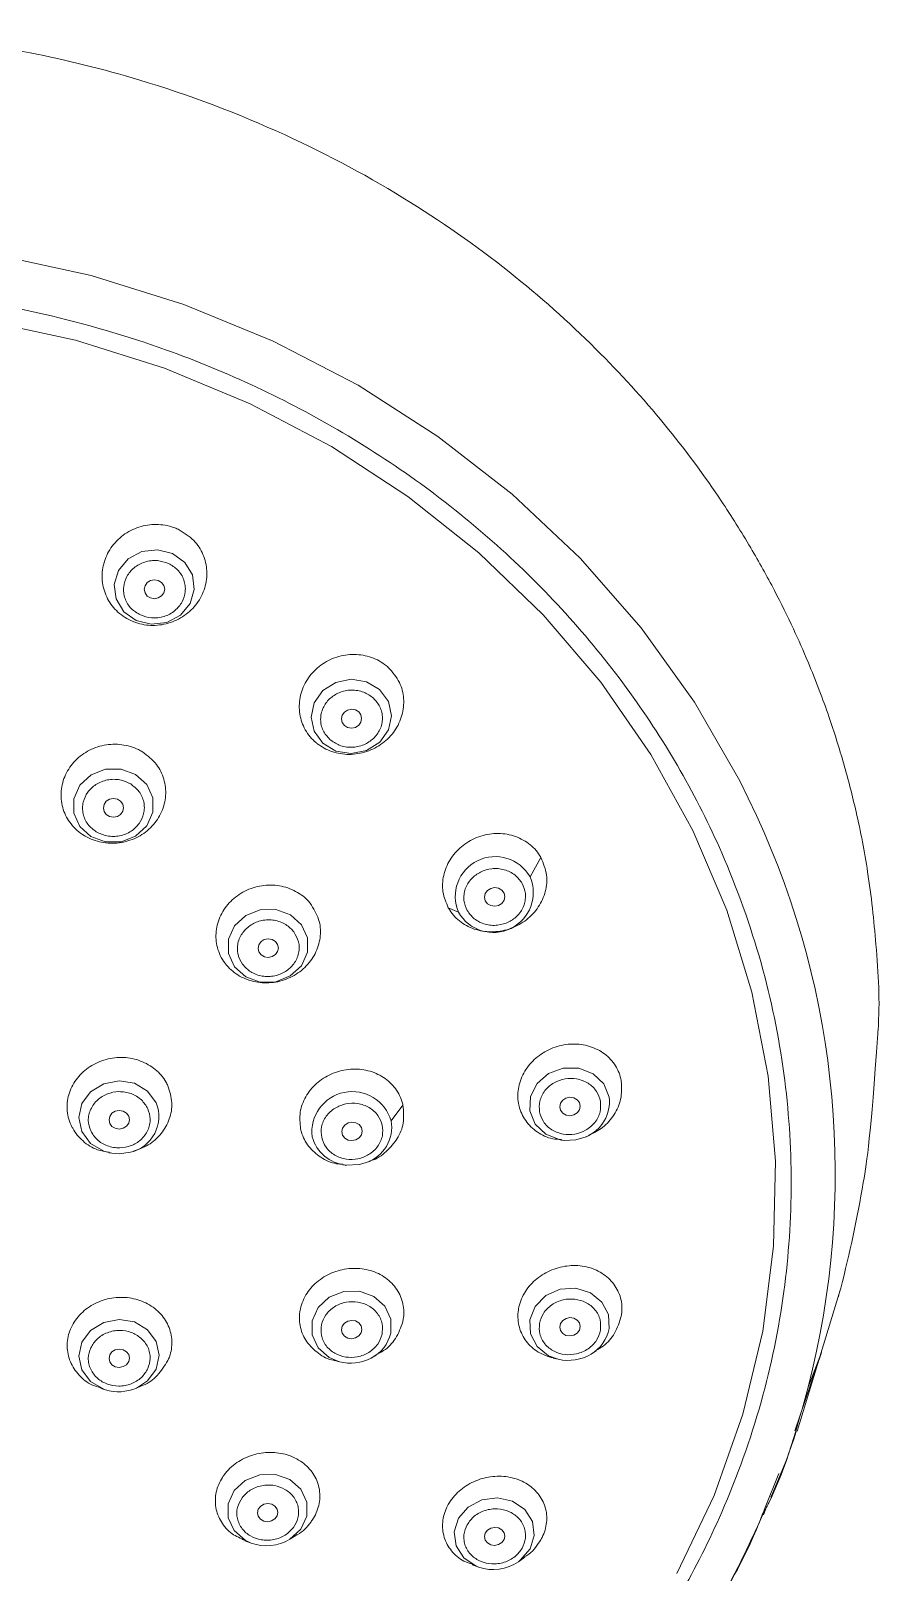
# Model space of a CAD drawing. Extents: x 1522 to 1942, y -990 to -693.
# Drawn here: x 1720.5 to 1727.18, y -753.17 to -741.05 of the extents above; entities that cross this region are included whole.
import ezdxf

# ---------------------------------------------------------------- set-up
doc = ezdxf.new("R2010")
doc.units = 0
doc.header["$LTSCALE"] = 7
doc.header["$MEASUREMENT"] = 0
doc.layers.get('0').update_dxf_attribs({"color": 2, "linetype": 'CONTINUOUS'})

msp = doc.modelspace()

# ---------------------------------------------------------------- linework, layer by layer
at = {"color": 7, "linetype": 'Continuous', "lineweight": 15}
for p, q in [((1724.425, -747.707), (1724.51, -747.555)), ((1723.782, -747.95), (1723.863, -747.985)), ((1723.332, -749.626), (1723.426, -749.503)), ((1724.671, -749.777), (1724.696, -749.779)), ((1724.865, -749.751), (1724.89, -749.74)), ((1721.115, -749.877), (1721.137, -749.88)), ((1721.285, -749.872), (1721.307, -749.866)), ((1723.137, -749.954), (1723.161, -749.945)), ((1722.952, -749.971), (1722.976, -749.974)), ((1722.978, -749.979), (1722.974, -749.971)), ((1726.524, -752.065), (1726.862, -750.958)), ((1722.887, -751.51), (1722.926, -751.52)), ((1723.177, -751.49), (1723.216, -751.47)), ((1724.606, -751.491), (1724.646, -751.5)), ((1724.904, -751.459), (1724.945, -751.435)), ((1726.609, -751.719), (1726.716, -751.447)), ((1721.05, -751.729), (1721.088, -751.741)), ((1721.331, -751.727), (1721.37, -751.71)), ((1726.272, -752.667), (1726.379, -752.399)), ((1726.258, -752.723), (1726.277, -752.677)), ((1722.184, -752.927), (1722.233, -752.946)), ((1722.536, -752.916), (1722.585, -752.886)), ((1724.333, -753.092), (1724.384, -753.056)), ((1723.97, -753.117), (1724.021, -753.135))]:
    msp.add_line(p, q, dxfattribs=at)
at = {"color": 8, "linetype": 'Continuous', "lineweight": 15}
for p, q in [((1726.716, -751.447), (1726.505, -752.064)), ((1726.255, -752.722), (1726.284, -752.663)), ((1722.623, -752.837), (1722.536, -752.916))]:
    msp.add_line(p, q, dxfattribs=at)
at = {"color": 7, "linetype": 'Continuous', "lineweight": 15, "flags": 128}
for points in [[(1720.227, -742.814), (1720.976, -742.978), (1721.704, -743.205), (1722.405, -743.493), (1723.073, -743.841), (1723.701, -744.243), (1724.285, -744.698), (1724.818, -745.201), (1725.297, -745.748), (1725.716, -746.332), (1726.072, -746.951), (1726.205, -747.225)], [(1725.578, -753.186), (1725.871, -752.571), (1726.097, -751.933), (1726.253, -751.278), (1726.339, -750.612), (1726.353, -749.942), (1726.296, -749.274), (1726.168, -748.614), (1725.971, -747.968), (1725.705, -747.343), (1725.374, -746.743), (1724.98, -746.176), (1724.528, -745.645), (1724.022, -745.157), (1723.465, -744.715), (1722.864, -744.323), (1722.225, -743.986), (1721.552, -743.706), (1720.852, -743.487), (1720.133, -743.33), (1719.4, -743.236), (1718.66, -743.206)], [(1721.614, -745.163), (1721.711, -745.233), (1721.772, -745.332), (1721.786, -745.446), (1721.753, -745.557), (1721.677, -745.648), (1721.569, -745.705), (1721.447, -745.72), (1721.328, -745.691), (1721.231, -745.621), (1721.171, -745.521), (1721.156, -745.408), (1721.19, -745.297), (1721.266, -745.206), (1721.373, -745.149), (1721.496, -745.134), (1721.614, -745.163)], [(1721.473, -745.519), (1721.503, -745.513), (1721.529, -745.496), (1721.547, -745.472), (1721.553, -745.443), (1721.547, -745.415), (1721.529, -745.391), (1721.503, -745.375), (1721.473, -745.37), (1721.442, -745.376), (1721.416, -745.392), (1721.399, -745.417), (1721.393, -745.445), (1721.399, -745.474), (1721.416, -745.498), (1721.442, -745.513), (1721.473, -745.519)], [(1723.242, -746.234), (1723.311, -746.327), (1723.335, -746.439), (1723.311, -746.551), (1723.243, -746.647), (1723.14, -746.713), (1723.019, -746.737), (1722.899, -746.717), (1722.796, -746.656), (1722.728, -746.562), (1722.703, -746.451), (1722.727, -746.339), (1722.796, -746.242), (1722.898, -746.177), (1723.019, -746.152), (1723.14, -746.172), (1723.242, -746.234)], [(1722.942, -746.464), (1722.948, -746.493), (1722.965, -746.516), (1722.991, -746.532), (1723.022, -746.537), (1723.052, -746.531), (1723.078, -746.514), (1723.095, -746.49), (1723.101, -746.461), (1723.095, -746.433), (1723.078, -746.409), (1723.052, -746.394), (1723.021, -746.389), (1722.991, -746.395), (1722.965, -746.412), (1722.948, -746.436), (1722.942, -746.464)], [(1721.325, -746.901), (1721.412, -746.981), (1721.459, -747.085), (1721.459, -747.199), (1721.412, -747.305), (1721.325, -747.386), (1721.211, -747.431), (1721.087, -747.432), (1720.973, -747.39), (1720.886, -747.311), (1720.839, -747.206), (1720.839, -747.092), (1720.886, -746.986), (1720.974, -746.905), (1721.088, -746.86), (1721.211, -746.859), (1721.325, -746.901)], [(1721.151, -747.238), (1721.181, -747.232), (1721.207, -747.216), (1721.224, -747.191), (1721.23, -747.163), (1721.224, -747.135), (1721.207, -747.111), (1721.181, -747.095), (1721.151, -747.09), (1721.12, -747.096), (1721.094, -747.112), (1721.077, -747.137), (1721.071, -747.165), (1721.077, -747.193), (1721.094, -747.217), (1721.12, -747.232), (1721.151, -747.238)], [(1724.067, -747.867), (1724.073, -747.895), (1724.09, -747.918), (1724.116, -747.933), (1724.147, -747.938), (1724.177, -747.932), (1724.203, -747.915), (1724.22, -747.891), (1724.226, -747.862), (1724.22, -747.835), (1724.203, -747.811), (1724.177, -747.796), (1724.146, -747.791), (1724.116, -747.798), (1724.09, -747.814), (1724.073, -747.838), (1724.067, -747.867)], [(1722.628, -748.083), (1722.675, -748.186), (1722.675, -748.3), (1722.628, -748.405), (1722.54, -748.486), (1722.427, -748.532), (1722.303, -748.534), (1722.19, -748.492), (1722.102, -748.414), (1722.055, -748.31), (1722.055, -748.197), (1722.103, -748.092), (1722.19, -748.01), (1722.304, -747.965), (1722.427, -747.963), (1722.541, -748.004), (1722.628, -748.083)], [(1722.287, -748.269), (1722.293, -748.297), (1722.311, -748.32), (1722.337, -748.336), (1722.367, -748.341), (1722.398, -748.334), (1722.424, -748.318), (1722.441, -748.294), (1722.447, -748.266), (1722.441, -748.238), (1722.424, -748.214), (1722.398, -748.199), (1722.367, -748.194), (1722.336, -748.2), (1722.311, -748.216), (1722.293, -748.24), (1722.287, -748.269)], [(1724.658, -749.515), (1724.664, -749.542), (1724.682, -749.566), (1724.708, -749.581), (1724.738, -749.585), (1724.769, -749.579), (1724.795, -749.562), (1724.812, -749.538), (1724.818, -749.51), (1724.812, -749.482), (1724.794, -749.459), (1724.769, -749.444), (1724.738, -749.44), (1724.707, -749.446), (1724.682, -749.463), (1724.664, -749.487), (1724.658, -749.515)], [(1721.116, -749.618), (1721.122, -749.646), (1721.139, -749.669), (1721.165, -749.684), (1721.196, -749.69), (1721.227, -749.684), (1721.253, -749.668), (1721.27, -749.644), (1721.276, -749.616), (1721.27, -749.588), (1721.253, -749.565), (1721.227, -749.549), (1721.196, -749.544), (1721.165, -749.55), (1721.139, -749.566), (1721.122, -749.59), (1721.116, -749.618)], [(1722.945, -749.71), (1722.951, -749.737), (1722.968, -749.761), (1722.994, -749.776), (1723.025, -749.781), (1723.055, -749.774), (1723.081, -749.758), (1723.099, -749.734), (1723.105, -749.706), (1723.099, -749.678), (1723.081, -749.655), (1723.055, -749.64), (1723.025, -749.635), (1722.994, -749.641), (1722.968, -749.658), (1722.951, -749.682), (1722.945, -749.71)], [(1724.865, -749.751), (1724.784, -749.775), (1724.696, -749.779)], [(1721.285, -749.872), (1721.195, -749.885), (1721.137, -749.88)], [(1723.137, -749.954), (1723.084, -749.969), (1722.976, -749.974)], [(1722.943, -751.268), (1722.949, -751.296), (1722.967, -751.319), (1722.993, -751.334), (1723.023, -751.339), (1723.054, -751.333), (1723.08, -751.316), (1723.097, -751.293), (1723.103, -751.265), (1723.097, -751.238), (1723.08, -751.215), (1723.054, -751.199), (1723.023, -751.195), (1722.993, -751.201), (1722.967, -751.217), (1722.949, -751.241), (1722.943, -751.268)], [(1724.658, -751.248), (1724.664, -751.275), (1724.682, -751.298), (1724.707, -751.313), (1724.738, -751.317), (1724.769, -751.311), (1724.794, -751.294), (1724.812, -751.271), (1724.818, -751.243), (1724.812, -751.215), (1724.795, -751.193), (1724.769, -751.178), (1724.738, -751.173), (1724.708, -751.18), (1724.682, -751.196), (1724.664, -751.22), (1724.658, -751.248)], [(1721.116, -751.493), (1721.122, -751.521), (1721.139, -751.544), (1721.165, -751.559), (1721.196, -751.564), (1721.227, -751.558), (1721.253, -751.543), (1721.27, -751.519), (1721.276, -751.491), (1721.27, -751.464), (1721.253, -751.441), (1721.227, -751.425), (1721.196, -751.42), (1721.165, -751.426), (1721.139, -751.442), (1721.122, -751.465), (1721.116, -751.493)], [(1722.283, -752.708), (1722.289, -752.735), (1722.306, -752.758), (1722.332, -752.773), (1722.363, -752.778), (1722.393, -752.772), (1722.419, -752.756), (1722.437, -752.732), (1722.443, -752.705), (1722.437, -752.678), (1722.419, -752.655), (1722.394, -752.64), (1722.363, -752.635), (1722.332, -752.641), (1722.306, -752.657), (1722.289, -752.68), (1722.283, -752.708)], [(1724.067, -752.895), (1724.073, -752.922), (1724.09, -752.945), (1724.116, -752.96), (1724.146, -752.964), (1724.177, -752.958), (1724.203, -752.942), (1724.22, -752.918), (1724.226, -752.891), (1724.22, -752.864), (1724.203, -752.841), (1724.177, -752.826), (1724.147, -752.822), (1724.116, -752.828), (1724.09, -752.844), (1724.073, -752.868), (1724.067, -752.895)]]:
    msp.add_lwpolyline(points, dxfattribs=at)
at = {"color": 8, "linetype": 'Continuous', "lineweight": 15, "flags": 128}
for points in [[(1724.696, -749.779), (1724.661, -749.775), (1724.549, -749.731), (1724.466, -749.651), (1724.423, -749.547), (1724.428, -749.435), (1724.48, -749.331), (1724.57, -749.252), (1724.685, -749.21), (1724.808, -749.211), (1724.92, -749.255), (1725.004, -749.335), (1725.046, -749.439), (1725.046, -749.439)], [(1721.137, -749.88), (1721.074, -749.864), (1720.971, -749.803), (1720.903, -749.71), (1720.879, -749.6), (1720.903, -749.49), (1720.971, -749.396), (1721.074, -749.333), (1721.195, -749.31), (1721.316, -749.33), (1721.418, -749.392), (1721.487, -749.484), (1721.487, -749.484)], [(1722.926, -751.52), (1722.845, -751.487), (1722.758, -751.41), (1722.711, -751.308), (1722.711, -751.197), (1722.759, -751.094), (1722.846, -751.013), (1722.96, -750.968), (1723.083, -750.966), (1723.197, -751.006), (1723.284, -751.082), (1723.331, -751.184), (1723.33, -751.295), (1723.33, -751.295)], [(1724.646, -751.5), (1724.57, -751.472), (1724.48, -751.399), (1724.428, -751.3), (1724.423, -751.189), (1724.466, -751.084), (1724.549, -751), (1724.661, -750.95), (1724.784, -750.942), (1724.9, -750.977), (1724.99, -751.05), (1725.041, -751.149), (1725.046, -751.26), (1725.046, -751.26)], [(1721.088, -751.741), (1721.074, -751.736), (1720.971, -751.675), (1720.903, -751.584), (1720.879, -751.475), (1720.903, -751.366), (1720.971, -751.273), (1721.074, -751.21), (1721.195, -751.187), (1721.316, -751.207), (1721.418, -751.268), (1721.487, -751.36), (1721.511, -751.468), (1721.487, -751.578), (1721.487, -751.578)], [(1721.487, -751.578), (1721.418, -751.671), (1721.331, -751.727)], [(1722.233, -752.946), (1722.185, -752.923), (1722.098, -752.847), (1722.051, -752.746), (1722.051, -752.636), (1722.098, -752.533), (1722.186, -752.454), (1722.3, -752.409), (1722.423, -752.407), (1722.537, -752.447), (1722.624, -752.523), (1722.671, -752.624), (1722.67, -752.734), (1722.623, -752.837), (1722.623, -752.837)], [(1724.021, -753.135), (1724, -753.127), (1723.903, -753.061), (1723.843, -752.967), (1723.829, -752.858), (1723.863, -752.751), (1723.939, -752.663), (1724.046, -752.606), (1724.169, -752.59), (1724.287, -752.617), (1724.384, -752.682), (1724.444, -752.776), (1724.458, -752.885), (1724.425, -752.992), (1724.425, -752.992)], [(1724.425, -752.992), (1724.348, -753.08), (1724.333, -753.092)]]:
    msp.add_lwpolyline(points, dxfattribs=at)
at = {"color": 7, "linetype": 'Continuous', "lineweight": 15}
for centre, radius, start, end in [((1720.108, -750.038), 6.715, 345.5083, 24.7732), ((1724.151, -747.861), 0.314, 29.4982, 203.133), ((1724.136, -747.83), 0.314, 209.4982, 23.133), ((1723.027, -749.712), 0.317, 15.7871, 187.0461), ((1723.013, -751.183), 0.348, 255.5184, 297.9831), ((1724.725, -751.161), 0.348, 256.9717, 301.0756), ((1721.191, -751.409), 0.347, 252.6501, 293.7304), ((1722.354, -752.617), 0.35, 249.7288, 301.2959), ((1724.134, -752.804), 0.35, 251.0378, 304.5995)]:
    msp.add_arc(centre, radius, start, end, dxfattribs=at)
at = {"color": 8, "linetype": 'Continuous', "lineweight": 15}
for centre, radius, start, end in [((1724.753, -749.477), 0.295, 292.1063, 7.5249), ((1721.218, -749.591), 0.289, 283.452, 21.6111), ((1723.044, -749.676), 0.293, 288.5386, 9.949), ((1723.003, -749.674), 0.3, 194.7142, 264.8046), ((1724.751, -751.2), 0.301, 300.615, 348.5909), ((1723.037, -751.223), 0.302, 297.4586, 346.0841)]:
    msp.add_arc(centre, radius, start, end, dxfattribs=at)
at = {"color": 7, "linetype": 'Continuous', "lineweight": 15}
for points, knots in [([(1727.157, -748.939), (1727.158, -748.93), (1727.177, -748.697), (1727.15, -748.27), (1727.09, -747.697), (1726.998, -747.224), (1726.894, -746.817), (1726.793, -746.499), (1726.697, -746.233), (1726.605, -746.002), (1726.489, -745.741), (1726.341, -745.44), (1726.154, -745.103), (1725.885, -744.675), (1725.503, -744.156), (1724.968, -743.56), (1724.296, -742.954), (1723.471, -742.367), (1722.482, -741.836), (1721.47, -741.453), (1720.484, -741.21), (1719.595, -741.074), (1718.99, -741.061), (1718.695, -741.055), (1718.695, -741.055), (1718.695, -741.055), (1718.695, -741.055), (1718.672, -741.054), (1718.648, -741.054), (1718.625, -741.053)], [0, 0, 0, 0, 0.00217, 0.05663, 0.103417, 0.142523, 0.173939, 0.205452, 0.223361, 0.24237, 0.265284, 0.292102, 0.322822, 0.357441, 0.412418, 0.474905, 0.544883, 0.622338, 0.707254, 0.799617, 0.865359, 0.934405, 1, 1, 1, 1, 1, 1, 1.005235, 1.005235, 1.005235, 1.005235]), ([(1718.695, -757.155), (1719.012, -757.145), (1719.654, -757.124), (1720.617, -756.955), (1721.498, -756.699), (1722.281, -756.376), (1722.966, -756.014), (1723.611, -755.588), (1724.208, -755.1), (1724.746, -754.56), (1725.217, -753.976), (1725.617, -753.356), (1725.973, -752.648), (1726.258, -751.85), (1726.438, -750.978), (1726.496, -750.11), (1726.438, -749.243), (1726.258, -748.371), (1725.973, -747.573), (1725.617, -746.865), (1725.217, -746.245), (1724.746, -745.661), (1724.208, -745.121), (1723.611, -744.633), (1722.966, -744.207), (1722.281, -743.845), (1721.498, -743.522), (1720.617, -743.266), (1719.654, -743.097), (1719.012, -743.076), (1718.695, -743.066)], [0, 0, 0, 0, 0.038814, 0.078832, 0.119976, 0.152137, 0.184304, 0.21715, 0.25, 0.282846, 0.315697, 0.347858, 0.380024, 0.421165, 0.461183, 0.5, 0.538813, 0.578832, 0.619975, 0.652137, 0.684304, 0.71715, 0.75, 0.782846, 0.815697, 0.847858, 0.880024, 0.921165, 0.961184, 1, 1, 1, 1]), ([(1721.658, -744.973), (1721.702, -744.999), (1721.785, -745.049), (1721.861, -745.17), (1721.892, -745.3), (1721.875, -745.436), (1721.813, -745.56), (1721.712, -745.658), (1721.584, -745.719), (1721.443, -745.736), (1721.344, -745.716), (1721.252, -745.676), (1721.168, -745.619), (1721.09, -745.507), (1721.055, -745.377), (1721.067, -745.242), (1721.124, -745.116), (1721.222, -745.014), (1721.348, -744.949), (1721.488, -744.928), (1721.593, -744.945), (1721.647, -744.968), (1721.658, -744.973)], [0, 0, 0, 0, 0.060322, 0.113585, 0.167059, 0.220836, 0.274881, 0.32904, 0.383108, 0.436921, 0.490426, 0.499956, 0.555026, 0.608283, 0.661729, 0.715473, 0.769496, 0.823652, 0.877741, 0.931586, 0.98512, 1, 1, 1, 1]), ([(1721.363, -745.647), (1721.337, -745.632), (1721.297, -745.608), (1721.26, -745.56), (1721.24, -745.518), (1721.23, -745.472), (1721.229, -745.413), (1721.251, -745.342), (1721.3, -745.283), (1721.351, -745.248), (1721.397, -745.229), (1721.446, -745.219), (1721.51, -745.217), (1721.554, -745.232), (1721.583, -745.242)], [0, 0, 0, 0, 0.119719, 0.184784, 0.250001, 0.315074, 0.380283, 0.500006, 0.619723, 0.684791, 0.75, 0.815069, 0.880278, 1, 1, 1, 1]), ([(1721.583, -745.242), (1721.609, -745.257), (1721.648, -745.28), (1721.685, -745.329), (1721.705, -745.371), (1721.716, -745.416), (1721.716, -745.476), (1721.695, -745.547), (1721.646, -745.605), (1721.594, -745.641), (1721.549, -745.66), (1721.5, -745.67), (1721.436, -745.672), (1721.391, -745.657), (1721.363, -745.647)], [0, 0, 0, 0, 0.11972, 0.184784, 0.250001, 0.315074, 0.380283, 0.500006, 0.619724, 0.68479, 0.75, 0.815069, 0.880278, 1, 1, 1, 1]), ([(1723.31, -746.059), (1723.343, -746.097), (1723.405, -746.168), (1723.438, -746.304), (1723.425, -746.437), (1723.367, -746.561), (1723.269, -746.662), (1723.142, -746.728), (1723.002, -746.751), (1722.865, -746.728), (1722.777, -746.68), (1722.703, -746.618), (1722.644, -746.539), (1722.605, -746.411), (1722.614, -746.277), (1722.668, -746.151), (1722.762, -746.047), (1722.886, -745.977), (1723.026, -745.95), (1723.164, -745.969), (1723.258, -746.015), (1723.301, -746.051), (1723.31, -746.059)], [0, 0, 0, 0, 0.060324, 0.113583, 0.16706, 0.220836, 0.274881, 0.329039, 0.383108, 0.436921, 0.490427, 0.499955, 0.555024, 0.608284, 0.66173, 0.715475, 0.769497, 0.823653, 0.877741, 0.931585, 0.98512, 1, 1, 1, 1]), ([(1722.85, -746.625), (1722.831, -746.603), (1722.801, -746.57), (1722.782, -746.513), (1722.777, -746.468), (1722.782, -746.422), (1722.801, -746.365), (1722.845, -746.303), (1722.911, -746.261), (1722.971, -746.242), (1723.021, -746.236), (1723.071, -746.24), (1723.132, -746.256), (1723.169, -746.283), (1723.193, -746.3)], [0, 0, 0, 0, 0.11972, 0.184789, 0.249991, 0.31506, 0.380281, 0.499994, 0.619715, 0.684789, 0.749998, 0.815066, 0.880279, 1, 1, 1, 1]), ([(1723.193, -746.3), (1723.212, -746.322), (1723.242, -746.356), (1723.261, -746.412), (1723.266, -746.458), (1723.261, -746.504), (1723.242, -746.561), (1723.197, -746.622), (1723.132, -746.664), (1723.071, -746.684), (1723.022, -746.689), (1722.972, -746.685), (1722.911, -746.669), (1722.874, -746.643), (1722.85, -746.625)], [0, 0, 0, 0, 0.1197194, 0.1847873, 0.2500036, 0.3150723, 0.3802788, 0.5000044, 0.6197242, 0.684791, 0.7499992, 0.8150695, 0.8802797, 1, 1, 1, 1]), ([(1721.378, -746.723), (1721.418, -746.754), (1721.493, -746.811), (1721.553, -746.937), (1721.568, -747.068), (1721.536, -747.199), (1721.459, -747.313), (1721.348, -747.398), (1721.214, -747.443), (1721.073, -747.445), (1720.976, -747.413), (1720.888, -747.364), (1720.812, -747.297), (1720.749, -747.178), (1720.731, -747.047), (1720.76, -746.916), (1720.834, -746.8), (1720.943, -746.713), (1721.076, -746.664), (1721.217, -746.66), (1721.318, -746.689), (1721.368, -746.717), (1721.378, -746.723)], [0, 0, 0, 0, 0.059576, 0.113056, 0.166641, 0.220372, 0.274237, 0.328156, 0.382032, 0.435786, 0.489389, 0.499972, 0.555883, 0.609362, 0.662939, 0.71666, 0.770515, 0.824432, 0.878315, 0.932079, 0.985692, 1, 1, 1, 1]), ([(1721.015, -747.352), (1720.992, -747.334), (1720.955, -747.306), (1720.925, -747.254), (1720.911, -747.211), (1720.906, -747.165), (1720.913, -747.106), (1720.944, -747.039), (1720.999, -746.986), (1721.055, -746.957), (1721.103, -746.943), (1721.152, -746.938), (1721.216, -746.943), (1721.258, -746.963), (1721.286, -746.976)], [0, 0, 0, 0, 0.119719, 0.184792, 0.249999, 0.315065, 0.380279, 0.499998, 0.619715, 0.68479, 0.749997, 0.815067, 0.880278, 1, 1, 1, 1]), ([(1721.286, -746.976), (1721.309, -746.994), (1721.346, -747.022), (1721.376, -747.073), (1721.39, -747.117), (1721.395, -747.163), (1721.388, -747.222), (1721.357, -747.289), (1721.302, -747.342), (1721.246, -747.371), (1721.198, -747.385), (1721.149, -747.39), (1721.085, -747.385), (1721.043, -747.365), (1721.015, -747.352)], [0, 0, 0, 0, 0.1197193, 0.1847916, 0.2499988, 0.3150645, 0.380278, 0.4999969, 0.6197229, 0.684791, 0.7499992, 0.8150688, 0.8802785, 1, 1, 1, 1]), ([(1723.782, -747.95), (1723.765, -747.909), (1723.73, -747.829), (1723.739, -747.694), (1723.789, -747.569), (1723.881, -747.464), (1724.002, -747.391), (1724.141, -747.359), (1724.28, -747.372), (1724.403, -747.428), (1724.476, -747.498), (1724.504, -747.545), (1724.51, -747.555)], [0, 0, 0, 0, 0.110133, 0.216632, 0.323522, 0.430999, 0.539032, 0.647338, 0.755505, 0.863185, 0.970241, 1, 1, 1, 1]), ([(1724.51, -747.555), (1724.529, -747.6), (1724.564, -747.684), (1724.551, -747.823), (1724.496, -747.947), (1724.401, -748.049), (1724.277, -748.118), (1724.138, -748.146), (1723.999, -748.129), (1723.878, -748.069), (1723.811, -748), (1723.786, -747.956), (1723.782, -747.95)], [0, 0, 0, 0, 0.1206504, 0.2271836, 0.3341483, 0.4417096, 0.5498089, 0.6581357, 0.7662822, 0.8739173, 0.9809425, 1, 1, 1, 1]), ([(1723.931, -747.971), (1723.92, -747.945), (1723.903, -747.905), (1723.904, -747.846), (1723.914, -747.801), (1723.934, -747.759), (1723.971, -747.71), (1724.034, -747.664), (1724.109, -747.642), (1724.173, -747.64), (1724.222, -747.649), (1724.267, -747.666), (1724.32, -747.699), (1724.346, -747.735), (1724.363, -747.758)], [0, 0, 0, 0, 0.119718, 0.184795, 0.250003, 0.315062, 0.380278, 0.500001, 0.619719, 0.684788, 0.749998, 0.815069, 0.880276, 1, 1, 1, 1]), ([(1722.707, -747.929), (1722.731, -747.97), (1722.777, -748.05), (1722.781, -748.187), (1722.742, -748.314), (1722.659, -748.424), (1722.544, -748.504), (1722.408, -748.544), (1722.267, -748.54), (1722.138, -748.493), (1722.062, -748.43), (1722.002, -748.355), (1721.96, -748.266), (1721.95, -748.134), (1721.987, -748.006), (1722.066, -747.894), (1722.18, -747.812), (1722.315, -747.769), (1722.456, -747.77), (1722.586, -747.814), (1722.667, -747.876), (1722.7, -747.919), (1722.707, -747.929)], [0, 0, 0, 0, 0.059575, 0.113058, 0.166642, 0.220373, 0.274236, 0.328155, 0.382032, 0.435784, 0.489389, 0.499971, 0.555884, 0.609362, 0.662939, 0.71666, 0.770513, 0.824432, 0.878315, 0.932078, 0.985693, 1, 1, 1, 1]), ([(1724.363, -747.758), (1724.374, -747.784), (1724.39, -747.824), (1724.389, -747.883), (1724.379, -747.928), (1724.359, -747.971), (1724.322, -748.019), (1724.26, -748.065), (1724.184, -748.087), (1724.12, -748.089), (1724.071, -748.08), (1724.026, -748.063), (1723.973, -748.03), (1723.947, -747.995), (1723.931, -747.971)], [0, 0, 0, 0, 0.1197194, 0.184783, 0.2499914, 0.3150647, 0.3802805, 0.4999977, 0.6197208, 0.6847906, 0.7500009, 0.8150672, 0.8802736, 1, 1, 1, 1]), ([(1722.165, -748.394), (1722.151, -748.37), (1722.129, -748.332), (1722.123, -748.273), (1722.127, -748.228), (1722.142, -748.183), (1722.173, -748.132), (1722.229, -748.08), (1722.302, -748.05), (1722.365, -748.043), (1722.415, -748.046), (1722.462, -748.059), (1722.519, -748.086), (1722.549, -748.119), (1722.569, -748.14)], [0, 0, 0, 0, 0.119726, 0.184793, 0.249999, 0.315064, 0.380284, 0.500005, 0.619726, 0.684794, 0.750003, 0.815074, 0.880279, 1, 1, 1, 1]), ([(1722.569, -748.14), (1722.583, -748.165), (1722.605, -748.203), (1722.612, -748.261), (1722.607, -748.307), (1722.592, -748.351), (1722.562, -748.403), (1722.505, -748.455), (1722.432, -748.484), (1722.369, -748.492), (1722.319, -748.488), (1722.272, -748.476), (1722.215, -748.449), (1722.185, -748.416), (1722.165, -748.394)], [0, 0, 0, 0, 0.119727, 0.184794, 0.25, 0.315064, 0.380284, 0.500004, 0.619725, 0.684793, 0.750002, 0.815073, 0.880278, 1, 1, 1, 1]), ([(1726.848, -751.009), (1726.854, -750.986), (1726.933, -750.69), (1727.031, -750.215), (1727.101, -749.756), (1727.157, -748.939)], [0, 0, 0, 0, 0.048613, 0.633146, 1, 1, 1, 1]), ([(1724.671, -749.772), (1724.648, -749.771), (1724.579, -749.768), (1724.477, -749.717), (1724.384, -749.628), (1724.345, -749.543), (1724.326, -749.453), (1724.328, -749.357), (1724.377, -749.232), (1724.466, -749.127), (1724.586, -749.052), (1724.723, -749.016), (1724.862, -749.024), (1724.988, -749.075), (1725.084, -749.162), (1725.128, -749.249), (1725.139, -749.301), (1725.141, -749.313)], [0, 0, 0, 0, 0.03921, 0.116632, 0.193693, 0.270309, 0.283956, 0.362813, 0.439075, 0.515613, 0.592572, 0.66993, 0.74748, 0.824932, 0.902034, 0.978692, 1, 1, 1, 1]), ([(1721.116, -749.872), (1721.085, -749.867), (1721.009, -749.855), (1720.906, -749.788), (1720.845, -749.714), (1720.801, -749.628), (1720.778, -749.533), (1720.797, -749.402), (1720.861, -749.285), (1720.962, -749.193), (1721.09, -749.135), (1721.23, -749.12), (1721.367, -749.148), (1721.484, -749.216), (1721.549, -749.291), (1721.573, -749.339), (1721.578, -749.349)], [0, 0, 0, 0, 0.055837, 0.137828, 0.219704, 0.236892, 0.323094, 0.404879, 0.486737, 0.568702, 0.650769, 0.73288, 0.814965, 0.89696, 0.978839, 1, 1, 1, 1]), ([(1722.621, -749.689), (1722.617, -749.645), (1722.608, -749.559), (1722.656, -749.433), (1722.741, -749.327), (1722.859, -749.251), (1722.996, -749.214), (1723.136, -749.22), (1723.263, -749.269), (1723.363, -749.355), (1723.41, -749.44), (1723.423, -749.492), (1723.426, -749.503)], [0, 0, 0, 0, 0.111816, 0.218773, 0.325916, 0.433352, 0.541055, 0.648886, 0.756643, 0.864167, 0.97139, 1, 1, 1, 1]), ([(1721.578, -749.349), (1721.592, -749.394), (1721.62, -749.479), (1721.596, -749.613), (1721.531, -749.728), (1721.431, -749.82), (1721.347, -749.85), (1721.307, -749.864)], [0, 0, 0, 0, 0.218966, 0.417691, 0.61661, 0.815788, 1, 1, 1, 1]), ([(1724.499, -749.554), (1724.497, -749.526), (1724.495, -749.483), (1724.516, -749.427), (1724.54, -749.387), (1724.574, -749.352), (1724.625, -749.317), (1724.699, -749.29), (1724.778, -749.29), (1724.838, -749.307), (1724.881, -749.328), (1724.918, -749.357), (1724.957, -749.403), (1724.97, -749.444), (1724.978, -749.471)], [0, 0, 0, 0, 0.119716, 0.184785, 0.250001, 0.315068, 0.380275, 0.5, 0.619721, 0.684793, 0.749998, 0.815072, 0.880279, 1, 1, 1, 1]), ([(1725.141, -749.313), (1725.144, -749.361), (1725.149, -749.451), (1725.09, -749.579), (1725.004, -749.68), (1724.926, -749.719), (1724.889, -749.738)], [0, 0, 0, 0, 0.281531, 0.5301, 0.779669, 1, 1, 1, 1]), ([(1720.972, -749.704), (1720.963, -749.677), (1720.949, -749.636), (1720.956, -749.578), (1720.97, -749.534), (1720.994, -749.494), (1721.035, -749.449), (1721.101, -749.409), (1721.178, -749.393), (1721.242, -749.398), (1721.29, -749.41), (1721.333, -749.431), (1721.383, -749.468), (1721.406, -749.506), (1721.42, -749.53)], [0, 0, 0, 0, 0.1197237, 0.1847905, 0.2500015, 0.315065, 0.3802776, 0.500003, 0.6197245, 0.6847941, 0.7500035, 0.8150727, 0.8802848, 1, 1, 1, 1]), ([(1724.978, -749.471), (1724.979, -749.499), (1724.981, -749.542), (1724.961, -749.598), (1724.936, -749.638), (1724.902, -749.672), (1724.851, -749.708), (1724.777, -749.735), (1724.698, -749.735), (1724.638, -749.718), (1724.595, -749.697), (1724.558, -749.668), (1724.519, -749.622), (1724.507, -749.581), (1724.499, -749.554)], [0, 0, 0, 0, 0.119717, 0.184787, 0.250002, 0.31507, 0.380277, 0.500003, 0.619723, 0.684792, 0.749997, 0.815071, 0.880279, 1, 1, 1, 1]), ([(1721.42, -749.53), (1721.429, -749.557), (1721.443, -749.598), (1721.436, -749.656), (1721.422, -749.7), (1721.398, -749.74), (1721.357, -749.785), (1721.291, -749.825), (1721.214, -749.84), (1721.15, -749.836), (1721.102, -749.823), (1721.059, -749.802), (1721.009, -749.766), (1720.986, -749.728), (1720.972, -749.704)], [0, 0, 0, 0, 0.1197229, 0.1847893, 0.25, 0.315063, 0.3802748, 0.5000004, 0.6197213, 0.6847895, 0.7500025, 0.8150704, 0.8802746, 1, 1, 1, 1]), ([(1722.787, -749.756), (1722.784, -749.728), (1722.78, -749.685), (1722.798, -749.629), (1722.822, -749.589), (1722.853, -749.553), (1722.903, -749.516), (1722.976, -749.487), (1723.056, -749.485), (1723.117, -749.5), (1723.161, -749.52), (1723.199, -749.548), (1723.24, -749.592), (1723.254, -749.633), (1723.263, -749.66)], [0, 0, 0, 0, 0.11972, 0.184791, 0.250004, 0.315076, 0.380287, 0.500004, 0.619727, 0.684799, 0.750003, 0.815078, 0.880288, 1, 1, 1, 1]), ([(1723.426, -749.503), (1723.43, -749.55), (1723.439, -749.639), (1723.387, -749.768), (1723.298, -749.869), (1723.216, -749.929), (1723.166, -749.941), (1723.16, -749.942)], [0, 0, 0, 0, 0.262649, 0.498437, 0.734675, 0.971559, 1, 1, 1, 1]), ([(1722.953, -749.966), (1722.936, -749.965), (1722.874, -749.963), (1722.777, -749.916), (1722.679, -749.831), (1722.635, -749.746), (1722.623, -749.697), (1722.621, -749.689)], [0, 0, 0, 0, 0.099083, 0.381582, 0.663443, 0.94452, 1, 1, 1, 1]), ([(1723.263, -749.66), (1723.266, -749.688), (1723.27, -749.73), (1723.251, -749.787), (1723.228, -749.827), (1723.196, -749.863), (1723.146, -749.9), (1723.073, -749.929), (1722.994, -749.931), (1722.933, -749.916), (1722.889, -749.896), (1722.851, -749.868), (1722.81, -749.823), (1722.796, -749.782), (1722.787, -749.756)], [0, 0, 0, 0, 0.119732, 0.184789, 0.250001, 0.315074, 0.380282, 0.500004, 0.619724, 0.684792, 0.750003, 0.815069, 0.880277, 1, 1, 1, 1]), ([(1722.887, -751.509), (1722.885, -751.509), (1722.838, -751.504), (1722.757, -751.456), (1722.664, -751.368), (1722.613, -751.253), (1722.609, -751.16), (1722.626, -751.068), (1722.664, -750.978), (1722.758, -750.877), (1722.88, -750.809), (1723.018, -750.779), (1723.157, -750.792), (1723.28, -750.845), (1723.375, -750.934), (1723.429, -751.048), (1723.436, -751.143), (1723.426, -751.195), (1723.424, -751.206)], [0, 0, 0, 0, 0.003393, 0.077435, 0.151417, 0.22523, 0.298835, 0.31337, 0.390143, 0.463583, 0.537152, 0.61092, 0.684872, 0.758912, 0.832901, 0.906728, 0.980349, 1, 1, 1, 1]), ([(1724.606, -751.49), (1724.565, -751.477), (1724.482, -751.45), (1724.389, -751.363), (1724.333, -751.252), (1724.326, -751.16), (1724.339, -751.069), (1724.372, -750.979), (1724.46, -750.873), (1724.578, -750.798), (1724.714, -750.76), (1724.853, -750.763), (1724.98, -750.809), (1725.079, -750.892), (1725.139, -751.002), (1725.151, -751.097), (1725.143, -751.149), (1725.141, -751.161)], [0, 0, 0, 0, 0.071788, 0.146586, 0.221033, 0.295055, 0.308238, 0.384421, 0.458098, 0.532039, 0.606389, 0.681123, 0.756043, 0.830871, 0.905358, 0.979417, 1, 1, 1, 1]), ([(1721.052, -751.724), (1721.029, -751.718), (1720.962, -751.7), (1720.875, -751.628), (1720.804, -751.523), (1720.779, -751.399), (1720.795, -751.307), (1720.831, -751.219), (1720.889, -751.137), (1721.002, -751.056), (1721.136, -751.012), (1721.277, -751.011), (1721.408, -751.051), (1721.517, -751.128), (1721.589, -751.234), (1721.617, -751.357), (1721.603, -751.452), (1721.582, -751.501), (1721.578, -751.511)], [0, 0, 0, 0, 0.036974, 0.108319, 0.179639, 0.25088, 0.322021, 0.336953, 0.411855, 0.482915, 0.55404, 0.625258, 0.696563, 0.767907, 0.839227, 0.91047, 0.981619, 1, 1, 1, 1]), ([(1722.785, -751.229), (1722.794, -751.202), (1722.809, -751.161), (1722.849, -751.116), (1722.888, -751.086), (1722.932, -751.064), (1722.993, -751.047), (1723.072, -751.046), (1723.145, -751.071), (1723.195, -751.106), (1723.227, -751.14), (1723.25, -751.179), (1723.268, -751.234), (1723.264, -751.277), (1723.261, -751.304)], [0, 0, 0, 0, 0.1197222, 0.1847891, 0.2499994, 0.3150655, 0.3802741, 0.4999957, 0.6197167, 0.6847924, 0.7499983, 0.8150643, 0.8802839, 1, 1, 1, 1]), ([(1724.499, -751.218), (1724.507, -751.191), (1724.519, -751.149), (1724.558, -751.102), (1724.595, -751.071), (1724.638, -751.047), (1724.698, -751.027), (1724.777, -751.023), (1724.851, -751.045), (1724.902, -751.077), (1724.936, -751.11), (1724.961, -751.148), (1724.981, -751.202), (1724.979, -751.245), (1724.978, -751.272)], [0, 0, 0, 0, 0.1197225, 0.184786, 0.2500013, 0.3150692, 0.3802809, 0.5000013, 0.6197259, 0.6847959, 0.7499982, 0.8150761, 0.8802855, 1, 1, 1, 1]), ([(1725.141, -751.161), (1725.127, -751.207), (1725.101, -751.293), (1725.022, -751.387), (1724.962, -751.42), (1724.943, -751.43)], [0, 0, 0, 0, 0.431971, 0.813361, 1, 1, 1, 1]), ([(1720.972, -751.411), (1720.986, -751.386), (1721.009, -751.349), (1721.059, -751.311), (1721.102, -751.29), (1721.15, -751.276), (1721.214, -751.271), (1721.291, -751.284), (1721.357, -751.323), (1721.398, -751.366), (1721.422, -751.405), (1721.436, -751.448), (1721.443, -751.506), (1721.429, -751.547), (1721.42, -751.574)], [0, 0, 0, 0, 0.119716, 0.184789, 0.249998, 0.315065, 0.380275, 0.499997, 0.619715, 0.684784, 0.75, 0.815064, 0.880279, 1, 1, 1, 1]), ([(1723.261, -751.304), (1723.252, -751.331), (1723.238, -751.372), (1723.197, -751.418), (1723.159, -751.447), (1723.115, -751.469), (1723.054, -751.486), (1722.975, -751.488), (1722.901, -751.462), (1722.852, -751.428), (1722.82, -751.394), (1722.797, -751.354), (1722.778, -751.299), (1722.782, -751.257), (1722.785, -751.229)], [0, 0, 0, 0, 0.119722, 0.184789, 0.249999, 0.315067, 0.380275, 0.499996, 0.619717, 0.684793, 0.749999, 0.815063, 0.88027, 1, 1, 1, 1]), ([(1723.424, -751.206), (1723.409, -751.251), (1723.378, -751.335), (1723.296, -751.425), (1723.234, -751.455), (1723.213, -751.465)], [0, 0, 0, 0, 0.4253854, 0.8072727, 1, 1, 1, 1]), ([(1724.978, -751.272), (1724.97, -751.299), (1724.957, -751.341), (1724.919, -751.388), (1724.882, -751.419), (1724.838, -751.443), (1724.778, -751.463), (1724.699, -751.468), (1724.625, -751.446), (1724.574, -751.413), (1724.54, -751.381), (1724.516, -751.343), (1724.495, -751.289), (1724.497, -751.246), (1724.499, -751.218)], [0, 0, 0, 0, 0.119722, 0.184797, 0.250003, 0.315071, 0.380282, 0.500003, 0.619727, 0.684797, 0.749999, 0.815077, 0.880286, 1, 1, 1, 1]), ([(1721.42, -751.574), (1721.406, -751.598), (1721.383, -751.636), (1721.333, -751.673), (1721.29, -751.695), (1721.242, -751.708), (1721.178, -751.714), (1721.101, -751.7), (1721.035, -751.662), (1720.994, -751.618), (1720.97, -751.579), (1720.956, -751.536), (1720.949, -751.479), (1720.963, -751.437), (1720.972, -751.411)], [0, 0, 0, 0, 0.119716, 0.184789, 0.249997, 0.315069, 0.380277, 0.499998, 0.619715, 0.684786, 0.750001, 0.815064, 0.880279, 1, 1, 1, 1]), ([(1721.578, -751.511), (1721.553, -751.551), (1721.505, -751.627), (1721.423, -751.692), (1721.374, -751.707), (1721.369, -751.708)], [0, 0, 0, 0, 0.497519, 0.949069, 1, 1, 1, 1]), ([(1726.284, -752.663), (1726.29, -752.652), (1726.44, -752.351), (1726.526, -752.029), (1726.609, -751.719)], [0, 0, 0, 0, 0.038168, 1, 1, 1, 1]), ([(1726.316, -752.586), (1726.352, -752.503), (1726.427, -752.332), (1726.487, -752.158), (1726.517, -752.069)], [0, 0, 0, 0, 0.485054, 1, 1, 1, 1]), ([(1722.185, -752.925), (1722.15, -752.909), (1722.073, -752.876), (1721.992, -752.783), (1721.948, -752.668), (1721.951, -752.544), (1721.987, -752.458), (1722.041, -752.378), (1722.115, -752.309), (1722.242, -752.247), (1722.381, -752.226), (1722.519, -752.246), (1722.638, -752.305), (1722.727, -752.397), (1722.774, -752.511), (1722.775, -752.635), (1722.74, -752.725), (1722.709, -752.77), (1722.703, -752.779)], [0, 0, 0, 0, 0.061117, 0.130871, 0.200568, 0.270104, 0.339448, 0.353138, 0.425467, 0.494653, 0.56396, 0.633456, 0.703127, 0.772878, 0.842581, 0.912135, 0.981492, 1, 1, 1, 1]), ([(1722.161, -752.59), (1722.181, -752.568), (1722.211, -752.535), (1722.268, -752.507), (1722.315, -752.493), (1722.365, -752.488), (1722.428, -752.493), (1722.501, -752.519), (1722.558, -752.568), (1722.588, -752.617), (1722.603, -752.659), (1722.607, -752.704), (1722.601, -752.761), (1722.579, -752.799), (1722.565, -752.823)], [0, 0, 0, 0, 0.11972, 0.18479, 0.249999, 0.315069, 0.380276, 0.500003, 0.619716, 0.684788, 0.750006, 0.815064, 0.880281, 1, 1, 1, 1]), ([(1723.972, -753.112), (1723.949, -753.105), (1723.883, -753.084), (1723.802, -753.01), (1723.743, -752.904), (1723.73, -752.781), (1723.755, -752.693), (1723.799, -752.61), (1723.861, -752.533), (1723.979, -752.457), (1724.114, -752.418), (1724.253, -752.419), (1724.381, -752.461), (1724.482, -752.54), (1724.546, -752.646), (1724.563, -752.767), (1724.541, -752.86), (1724.516, -752.908), (1724.51, -752.919)], [0, 0, 0, 0, 0.038861, 0.110648, 0.182318, 0.253646, 0.324566, 0.337198, 0.410192, 0.480783, 0.551627, 0.622865, 0.694469, 0.766253, 0.83795, 0.90932, 0.980279, 1, 1, 1, 1]), ([(1722.565, -752.823), (1722.545, -752.845), (1722.514, -752.878), (1722.458, -752.906), (1722.41, -752.92), (1722.361, -752.925), (1722.297, -752.92), (1722.224, -752.894), (1722.168, -752.845), (1722.138, -752.796), (1722.123, -752.753), (1722.118, -752.709), (1722.125, -752.652), (1722.147, -752.614), (1722.161, -752.59)], [0, 0, 0, 0, 0.11972, 0.184792, 0.249999, 0.31507, 0.380281, 0.500001, 0.619725, 0.684787, 0.750004, 0.815076, 0.88028, 1, 1, 1, 1]), ([(1723.931, -752.801), (1723.947, -752.777), (1723.973, -752.741), (1724.026, -752.707), (1724.071, -752.688), (1724.12, -752.677), (1724.184, -752.675), (1724.26, -752.692), (1724.322, -752.734), (1724.359, -752.779), (1724.379, -752.819), (1724.389, -752.862), (1724.39, -752.92), (1724.374, -752.96), (1724.363, -752.986)], [0, 0, 0, 0, 0.119727, 0.184791, 0.250003, 0.315072, 0.380283, 0.500005, 0.619722, 0.684797, 0.750008, 0.815075, 0.880283, 1, 1, 1, 1]), ([(1724.412, -755.252), (1724.607, -755.068), (1724.953, -754.739), (1725.345, -754.259), (1725.637, -753.852), (1725.909, -753.417), (1726.134, -753.023), (1726.242, -752.744), (1726.272, -752.667)], [0, 0, 0, 0, 0.247733, 0.440141, 0.57725, 0.718583, 0.922058, 1, 1, 1, 1]), ([(1724.452, -755.22), (1724.549, -755.131), (1724.723, -754.969), (1724.95, -754.731), (1725.132, -754.525), (1725.312, -754.306), (1725.5, -754.059), (1725.701, -753.765), (1725.974, -753.327), (1726.14, -752.969), (1726.255, -752.722)], [0, 0, 0, 0, 0.125157, 0.225672, 0.313791, 0.388336, 0.49819, 0.613176, 0.733288, 1, 1, 1, 1]), ([(1722.703, -752.779), (1722.672, -752.818), (1722.638, -752.861), (1722.588, -752.883), (1722.584, -752.885)], [0, 0, 0, 0, 0.928249, 1, 1, 1, 1]), ([(1724.363, -752.986), (1724.346, -753.009), (1724.32, -753.045), (1724.267, -753.079), (1724.222, -753.098), (1724.173, -753.109), (1724.109, -753.111), (1724.034, -753.094), (1723.971, -753.052), (1723.934, -753.007), (1723.914, -752.967), (1723.904, -752.924), (1723.903, -752.867), (1723.92, -752.827), (1723.931, -752.801)], [0, 0, 0, 0, 0.119725, 0.184797, 0.250004, 0.315072, 0.380283, 0.500001, 0.619724, 0.684798, 0.749996, 0.815076, 0.880284, 1, 1, 1, 1]), ([(1724.51, -752.919), (1724.483, -752.961), (1724.45, -753.014), (1724.393, -753.046), (1724.382, -753.052)], [0, 0, 0, 0, 0.800759, 1, 1, 1, 1])]:
    msp.add_open_spline(points, degree=3, knots=knots, dxfattribs=at)

doc.saveas('drawing.dxf')
